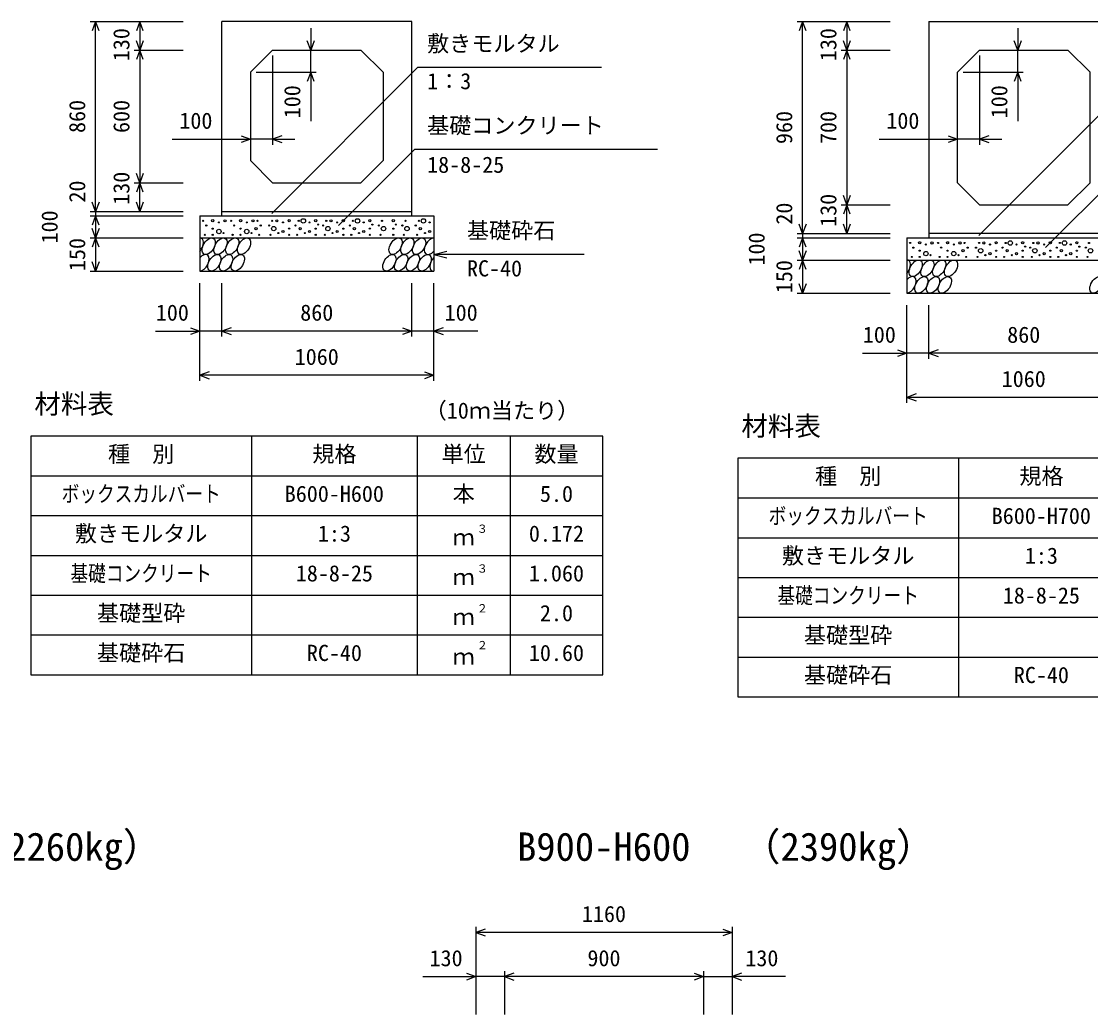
# Model space of a CAD drawing. Units: millimetres, scale not verified. Extents: x -25170 to 75630, y 0 to 35640.
# Drawn here: x 37253 to 42092, y 26947 to 31442 of the extents above; entities that cross this region are included whole.
import ezdxf
from ezdxf.enums import TextEntityAlignment as Align

# ---------------------------------------------------------------- set-up
doc = ezdxf.new("R2010")
doc.units = ezdxf.units.MM
doc.header["$LTSCALE"] = 60
for name, color, linetype, lineweight in [('DIM', 7, 'Continuous', 25), ('HATCH', 6, 'Continuous', 25), ('HYO', 3, 'Continuous', 25), ('HYO2', 4, 'Continuous', 25), ('OUTLINE', 3, 'Continuous', 25), ('TXT', 7, 'Continuous', 25)]:
    doc.layers.add(name, color=color, linetype=linetype, lineweight=lineweight)
doc.styles.add('ＭＳ ゴシック', font='')
doc.styles.get('ＭＳ ゴシック').set_extended_font_data('MS Gothic')

msp = doc.modelspace()

# ---------------------------------------------------------------- linework, layer by layer
at = {"layer": 'DIM'}
for p, q in [((37563.88, 31441.89), (37984.98, 31441.89)), ((37588.88, 31441.89), (37573.49, 31399.6)), ((37588.88, 30581.89), (37588.88, 31441.89)), ((37604.27, 31399.6), (37588.88, 31441.89)), ((37788.88, 31441.89), (37773.49, 31399.6)), ((37788.88, 31441.89), (37788.88, 31311.89)), ((37804.27, 31399.6), (37788.88, 31441.89)), ((38562.46, 31411.89), (38562.46, 31311.89)), ((40763.88, 31441.89), (41184.98, 31441.89)), ((40788.88, 31441.89), (40773.49, 31399.6)), ((40788.88, 30481.89), (40788.88, 31441.89)), ((40804.27, 31399.6), (40788.88, 31441.89)), ((40988.88, 31441.89), (40973.49, 31399.6)), ((40988.88, 31441.89), (40988.88, 31311.89)), ((41004.27, 31399.6), (40988.88, 31441.89)), ((41762.46, 31411.89), (41762.46, 31311.89)), ((37788.88, 31311.89), (37773.49, 31354.17)), ((37804.27, 31354.17), (37788.88, 31311.89)), ((38562.46, 31311.89), (38547.07, 31354.17)), ((38577.85, 31354.17), (38562.46, 31311.89)), ((40988.88, 31311.89), (40973.49, 31354.17)), ((41004.27, 31354.17), (40988.88, 31311.89)), ((41762.46, 31311.89), (41747.07, 31354.17)), ((41777.85, 31354.17), (41762.46, 31311.89)), ((37763.88, 31311.89), (37984.98, 31311.89)), ((37788.88, 31311.89), (37773.49, 31269.6)), ((37788.88, 31311.89), (37788.88, 30711.89)), ((37804.27, 31269.6), (37788.88, 31311.89)), ((38389.98, 31286.89), (38389.98, 30883.87)), ((38562.46, 31211.89), (38562.46, 31311.89)), ((40963.88, 31311.89), (41184.98, 31311.89)), ((40988.88, 31311.89), (40973.49, 31269.6)), ((40988.88, 31311.89), (40988.88, 30611.89)), ((41004.27, 31269.6), (40988.88, 31311.89)), ((41589.98, 31286.89), (41589.98, 30883.87)), ((41762.46, 31211.89), (41762.46, 31311.89)), ((38386.2, 30572.55), (39046.48, 31232.83)), ((39878.89, 31232.83), (39046.48, 31232.83)), ((38314.98, 31211.89), (38587.46, 31211.89)), ((38562.46, 31211.89), (38547.07, 31169.6)), ((38577.85, 31169.6), (38562.46, 31211.89)), ((38562.46, 31211.89), (38562.46, 30991.01)), ((41514.98, 31211.89), (41787.46, 31211.89)), ((41762.46, 31211.89), (41747.07, 31169.6)), ((41777.85, 31169.6), (41762.46, 31211.89)), ((41762.46, 31211.89), (41762.46, 30991.01)), ((41586.2, 30472.55), (42246.48, 31132.83)), ((37935.88, 30908.87), (38289.98, 30908.87)), ((38247.7, 30924.26), (38289.98, 30908.87)), ((38289.98, 30908.87), (38247.7, 30893.48)), ((38389.98, 30908.87), (38289.98, 30908.87)), ((38432.27, 30924.26), (38389.98, 30908.87)), ((38389.98, 30908.87), (38489.98, 30908.87)), ((38389.98, 30908.87), (38432.27, 30893.48)), ((41135.88, 30908.87), (41489.98, 30908.87)), ((41447.7, 30924.26), (41489.98, 30908.87)), ((41489.98, 30908.87), (41447.7, 30893.48)), ((41589.98, 30908.87), (41489.98, 30908.87)), ((41632.27, 30924.26), (41589.98, 30908.87)), ((41589.98, 30908.87), (41689.98, 30908.87)), ((41589.98, 30908.87), (41632.27, 30893.48)), ((38688.01, 30518.16), (39032.07, 30862.22)), ((40131.62, 30862.22), (39032.07, 30862.22)), ((37788.88, 30711.89), (37773.49, 30754.17)), ((37804.27, 30754.17), (37788.88, 30711.89)), ((41888.01, 30418.16), (42232.07, 30762.22)), ((37763.88, 30711.89), (37984.98, 30711.89)), ((37788.88, 30711.89), (37773.49, 30669.6)), ((37788.88, 30581.89), (37788.88, 30711.89)), ((37804.27, 30669.6), (37788.88, 30711.89)), ((40988.88, 30611.89), (40973.49, 30654.17)), ((41004.27, 30654.17), (40988.88, 30611.89)), ((37588.88, 30581.89), (37573.49, 30624.17)), ((37604.27, 30624.17), (37588.88, 30581.89)), ((37788.88, 30581.89), (37773.49, 30624.17)), ((37804.27, 30624.17), (37788.88, 30581.89)), ((40963.88, 30611.89), (41184.98, 30611.89)), ((40988.88, 30611.89), (40973.49, 30569.6)), ((40988.88, 30481.89), (40988.88, 30611.89)), ((41004.27, 30569.6), (40988.88, 30611.89)), ((37563.88, 30581.89), (37984.98, 30581.89)), ((37563.88, 30561.89), (37984.98, 30561.89)), ((37588.88, 30561.89), (37573.49, 30519.6)), ((37588.88, 30581.89), (37588.88, 30561.89)), ((37588.88, 30561.89), (37588.88, 30461.89)), ((37604.27, 30519.6), (37588.88, 30561.89)), ((37588.88, 30461.89), (37573.49, 30504.17)), ((37604.27, 30504.17), (37588.88, 30461.89)), ((40788.88, 30481.89), (40773.49, 30524.17)), ((40804.27, 30524.17), (40788.88, 30481.89)), ((40988.88, 30481.89), (40973.49, 30524.17)), ((41004.27, 30524.17), (40988.88, 30481.89)), ((37563.88, 30461.89), (37984.98, 30461.89)), ((37588.88, 30461.89), (37573.49, 30419.6)), ((37588.88, 30461.89), (37588.88, 30311.89)), ((37604.27, 30419.6), (37588.88, 30461.89)), ((40763.88, 30481.89), (41184.98, 30481.89)), ((40763.88, 30461.89), (41184.98, 30461.89)), ((40788.88, 30461.89), (40773.49, 30419.6)), ((40788.88, 30481.89), (40788.88, 30461.89)), ((40788.88, 30461.89), (40788.88, 30361.89)), ((40804.27, 30419.6), (40788.88, 30461.89)), ((39119.98, 30386.89), (39177.94, 30402.42)), ((40788.88, 30361.89), (40773.49, 30404.17)), ((40804.27, 30404.17), (40788.88, 30361.89)), ((37588.88, 30311.89), (37573.49, 30354.17)), ((37604.27, 30354.17), (37588.88, 30311.89)), ((39799.79, 30386.89), (39119.98, 30386.89)), ((39119.98, 30386.89), (39177.94, 30371.36)), ((40763.88, 30361.89), (41184.98, 30361.89)), ((40788.88, 30361.89), (40773.49, 30319.6)), ((40788.88, 30361.89), (40788.88, 30211.89)), ((40804.27, 30319.6), (40788.88, 30361.89)), ((37563.88, 30311.89), (37984.98, 30311.89)), ((38059.98, 29815.28), (38059.98, 30256.89)), ((38159.98, 30015.28), (38159.98, 30256.89)), ((39019.98, 30015.28), (39019.98, 30256.89)), ((39019.98, 30015.28), (39019.98, 30256.89)), ((39119.98, 29815.28), (39119.98, 30256.89)), ((40788.88, 30211.89), (40773.49, 30254.17)), ((40804.27, 30254.17), (40788.88, 30211.89)), ((40763.88, 30211.89), (41184.98, 30211.89)), ((41259.98, 29715.28), (41259.98, 30156.89)), ((41359.98, 29915.28), (41359.98, 30156.89)), ((38017.7, 30055.67), (38059.98, 30040.28)), ((38202.27, 30055.67), (38159.98, 30040.28)), ((38977.7, 30055.67), (39019.98, 30040.28)), ((39162.27, 30055.67), (39119.98, 30040.28)), ((37860.44, 30040.28), (38059.98, 30040.28)), ((38059.98, 30040.28), (38017.7, 30024.88)), ((38159.98, 30040.28), (38059.98, 30040.28)), ((39019.98, 30040.28), (38159.98, 30040.28)), ((38159.98, 30040.28), (38202.27, 30024.88)), ((39019.98, 30040.28), (38977.7, 30024.88)), ((39119.98, 30040.28), (39019.98, 30040.28)), ((39319.53, 30040.28), (39119.98, 30040.28)), ((39119.98, 30040.28), (39162.27, 30024.88)), ((41060.44, 29940.28), (41259.98, 29940.28)), ((41217.7, 29955.67), (41259.98, 29940.28)), ((41259.98, 29940.28), (41217.7, 29924.88)), ((41359.98, 29940.28), (41259.98, 29940.28)), ((41402.27, 29955.67), (41359.98, 29940.28)), ((42219.98, 29940.28), (41359.98, 29940.28)), ((41359.98, 29940.28), (41402.27, 29924.88)), ((38102.27, 29855.67), (38059.98, 29840.28)), ((39119.98, 29840.28), (38059.98, 29840.28)), ((38059.98, 29840.28), (38102.27, 29824.88)), ((39077.7, 29855.67), (39119.98, 29840.28)), ((39119.98, 29840.28), (39077.7, 29824.88)), ((41302.27, 29755.67), (41259.98, 29740.28)), ((42319.98, 29740.28), (41259.98, 29740.28)), ((41259.98, 29740.28), (41302.27, 29724.88)), ((39309.98, 27343.78), (39309.98, 26946.89)), ((39352.27, 27334.17), (39309.98, 27318.78)), ((40469.98, 27318.78), (39309.98, 27318.78)), ((39309.98, 27318.78), (39352.27, 27303.39)), ((40427.7, 27334.17), (40469.98, 27318.78)), ((40469.98, 27318.78), (40427.7, 27303.39)), ((40469.98, 27343.78), (40469.98, 26946.89)), ((39069.24, 27118.78), (39309.98, 27118.78)), ((39267.7, 27134.17), (39309.98, 27118.78)), ((39309.98, 27118.78), (39267.7, 27103.39)), ((39439.98, 27118.78), (39309.98, 27118.78)), ((39439.98, 27143.78), (39439.98, 26946.89)), ((39482.27, 27134.17), (39439.98, 27118.78)), ((40339.98, 27118.78), (39439.98, 27118.78)), ((39439.98, 27118.78), (39482.27, 27103.39)), ((40297.7, 27134.17), (40339.98, 27118.78)), ((40339.98, 27118.78), (40297.7, 27103.39)), ((40339.98, 27143.78), (40339.98, 26946.89)), ((40339.98, 27118.78), (40469.98, 27118.78)), ((40512.27, 27134.17), (40469.98, 27118.78)), ((40710.73, 27118.78), (40469.98, 27118.78)), ((40469.98, 27118.78), (40512.27, 27103.39))]:
    msp.add_line(p, q, dxfattribs=at)
at = {"layer": 'HATCH'}
for centre, radius in [((38075.95, 30539.07), 2.5), ((38118.84, 30539.94), 5), ((38174.92, 30539.07), 5), ((38202.05, 30539.07), 2.5), ((38244.95, 30539.94), 5), ((38301.02, 30539.07), 5), ((38322.05, 30539.07), 2.5), ((38387.91, 30539.07), 2.5), ((38408.94, 30539.07), 5), ((38465.01, 30539.94), 5), ((38507.91, 30539.07), 2.5), ((38528.94, 30539.07), 10), ((38585.01, 30539.94), 5), ((38633.13, 30539.07), 2.5), ((38654.16, 30539.07), 5), ((38710.24, 30539.94), 5), ((38753.13, 30539.07), 2.5), ((38774.16, 30539.07), 10), ((38830.24, 30539.94), 5), ((38885.06, 30539.07), 2.5), ((38936.34, 30539.94), 5), ((38991.16, 30539.07), 2.5), ((39051.56, 30539.07), 2.5), ((39072.59, 30539.07), 10), ((38089.97, 30518.05), 2.5), ((38118.84, 30504.05), 2.5), ((38146.88, 30490.92), 10), ((38146.88, 30532.06), 2.5), ((38216.07, 30518.05), 2.5), ((38244.95, 30504.05), 2.5), ((38272.99, 30490.92), 10), ((38272.99, 30532.06), 2.5), ((38315.04, 30504.05), 5), ((38336.07, 30518.05), 2.5), ((38373.89, 30518.05), 2.5), ((38394.92, 30504.05), 10), ((38436.98, 30490.92), 5), ((38436.98, 30532.06), 2.5), ((38465.01, 30504.05), 2.5), ((38493.89, 30518.05), 2.5), ((38514.92, 30504.05), 5), ((38556.98, 30490.92), 5), ((38556.98, 30532.06), 2.5), ((38585.01, 30504.05), 2.5), ((38596.35, 30522.37), 2.5), ((38619.11, 30518.05), 2.5), ((38640.14, 30504.05), 10), ((38682.2, 30490.92), 5), ((38682.2, 30532.06), 2.5), ((38710.24, 30504.05), 2.5), ((38739.11, 30518.05), 2.5), ((38760.14, 30504.05), 5), ((38802.2, 30490.92), 5), ((38802.2, 30532.06), 2.5), ((38830.24, 30504.05), 2.5), ((38841.58, 30522.37), 2.5), ((38871.04, 30518.05), 2.5), ((38892.07, 30504.05), 10), ((38936.34, 30504.05), 2.5), ((38947.68, 30522.37), 2.5), ((38977.14, 30518.05), 2.5), ((38998.17, 30504.05), 10), ((39037.54, 30518.05), 2.5), ((39058.57, 30504.05), 5), ((39100.63, 30490.92), 5), ((39100.63, 30532.06), 2.5), ((38082.96, 30476.04), 2.5), ((38118.84, 30476.04), 2.5), ((38167.91, 30483.91), 2.5), ((38209.06, 30476.04), 2.5), ((38244.95, 30476.04), 2.5), ((38294.01, 30483.91), 2.5), ((38329.06, 30476.04), 2.5), ((38380.9, 30476.04), 2.5), ((38415.95, 30483.91), 2.5), ((38465.01, 30476.04), 2.5), ((38500.9, 30476.04), 2.5), ((38535.95, 30483.91), 2.5), ((38585.01, 30476.04), 2.5), ((38626.12, 30476.04), 2.5), ((38661.17, 30483.91), 2.5), ((38710.24, 30476.04), 2.5), ((38746.12, 30476.04), 2.5), ((38781.17, 30483.91), 2.5), ((38830.24, 30476.04), 2.5), ((38878.05, 30476.04), 2.5), ((38936.34, 30476.04), 2.5), ((38984.15, 30476.04), 2.5), ((39044.55, 30476.04), 2.5), ((39079.6, 30483.91), 2.5), ((41275.95, 30439.07), 2.5), ((41318.84, 30439.94), 5), ((41374.92, 30439.07), 5), ((41402.05, 30439.07), 2.5), ((41444.95, 30439.94), 5), ((41501.02, 30439.07), 5), ((41522.05, 30439.07), 2.5), ((41587.91, 30439.07), 2.5), ((41608.94, 30439.07), 5), ((41665.01, 30439.94), 5), ((41707.91, 30439.07), 2.5), ((41728.94, 30439.07), 10), ((41785.01, 30439.94), 5), ((41833.13, 30439.07), 2.5), ((41854.16, 30439.07), 5), ((41910.24, 30439.94), 5), ((41953.13, 30439.07), 2.5), ((41974.16, 30439.07), 10), ((42030.24, 30439.94), 5), ((42085.06, 30439.07), 2.5), ((41289.97, 30418.05), 2.5), ((41318.84, 30404.05), 2.5), ((41346.88, 30390.92), 10), ((41346.88, 30432.06), 2.5), ((41416.07, 30418.05), 2.5), ((41444.95, 30404.05), 2.5), ((41472.99, 30390.92), 10), ((41472.99, 30432.06), 2.5), ((41515.04, 30404.05), 5), ((41536.07, 30418.05), 2.5), ((41573.89, 30418.05), 2.5), ((41594.92, 30404.05), 10), ((41636.98, 30390.92), 5), ((41636.98, 30432.06), 2.5), ((41665.01, 30404.05), 2.5), ((41693.89, 30418.05), 2.5), ((41714.92, 30404.05), 5), ((41756.98, 30390.92), 5), ((41756.98, 30432.06), 2.5), ((41785.01, 30404.05), 2.5), ((41796.35, 30422.37), 2.5), ((41819.11, 30418.05), 2.5), ((41840.14, 30404.05), 10), ((41882.2, 30390.92), 5), ((41882.2, 30432.06), 2.5), ((41910.24, 30404.05), 2.5), ((41939.11, 30418.05), 2.5), ((41960.14, 30404.05), 5), ((42002.2, 30390.92), 5), ((42002.2, 30432.06), 2.5), ((42030.24, 30404.05), 2.5), ((42041.58, 30422.37), 2.5), ((42071.04, 30418.05), 2.5), ((42092.07, 30404.05), 10), ((41282.96, 30376.04), 2.5), ((41318.84, 30376.04), 2.5), ((41367.91, 30383.91), 2.5), ((41409.06, 30376.04), 2.5), ((41444.95, 30376.04), 2.5), ((41494.01, 30383.91), 2.5), ((41529.06, 30376.04), 2.5), ((41580.9, 30376.04), 2.5), ((41615.95, 30383.91), 2.5), ((41665.01, 30376.04), 2.5), ((41700.9, 30376.04), 2.5), ((41735.95, 30383.91), 2.5), ((41785.01, 30376.04), 2.5), ((41826.12, 30376.04), 2.5), ((41861.17, 30383.91), 2.5), ((41910.24, 30376.04), 2.5), ((41946.12, 30376.04), 2.5), ((41981.17, 30383.91), 2.5), ((42030.24, 30376.04), 2.5), ((42078.05, 30376.04), 2.5)]:
    msp.add_circle(centre, radius, dxfattribs=at)
for centre, start_param, end_param in [((38047.62, 30424.37), 4.385593, 6.6745444), ((39106.12, 30424.37), 0.3357715, 4.4411806), ((38072.94, 30349.38), 3.5111464, 7.548991), ((39131.44, 30349.38), 1.2110787, 3.5658734), ((41247.62, 30324.37), 4.385593, 6.6745444), ((41272.94, 30249.38), 3.5111464, 7.548991)]:
    msp.add_ellipse(centre, major_axis=(21.81, 35.31), ratio=0.5792, start_param=start_param, end_param=end_param, dxfattribs=at)
for centre in [(38100.83, 30424.37), (38154.03, 30424.37), (38207.24, 30424.37), (38260.45, 30424.37), (38946.5, 30424.37), (38999.71, 30424.37), (39052.91, 30424.37), (38126.15, 30349.38), (38179.35, 30349.38), (38232.56, 30349.38), (38918.61, 30349.38), (38971.82, 30349.38), (39025.03, 30349.38), (39078.23, 30349.38), (41300.83, 30324.37), (41354.03, 30324.37), (41407.24, 30324.37), (41460.45, 30324.37), (41326.15, 30249.38), (41379.35, 30249.38), (41432.56, 30249.38), (42118.61, 30249.38)]:
    msp.add_ellipse(centre, major_axis=(21.81, 35.31), ratio=0.5792, dxfattribs=at)
at = {"layer": 'HYO'}
for p, q in [((39884.98, 29565.28), (37294.98, 29565.28)), ((37294.98, 29565.28), (37294.98, 28485.28)), ((38294.98, 29565.28), (38294.98, 28485.28)), ((39044.98, 29565.28), (39044.98, 28485.28)), ((39464.98, 29565.28), (39464.98, 28485.28)), ((39884.98, 28485.28), (39884.98, 29565.28)), ((43084.98, 29465.28), (40494.98, 29465.28)), ((40494.98, 29465.28), (40494.98, 28385.28)), ((41494.98, 29465.28), (41494.98, 28385.28)), ((37294.98, 29385.28), (39884.98, 29385.28)), ((40494.98, 29285.28), (43084.98, 29285.28)), ((37294.98, 28485.28), (39884.98, 28485.28)), ((40494.98, 28385.28), (43084.98, 28385.28))]:
    msp.add_line(p, q, dxfattribs=at)
at = {"layer": 'HYO2'}
for p, q in [((37294.98, 29205.28), (39884.98, 29205.28)), ((40494.98, 29105.28), (43084.98, 29105.28)), ((37294.98, 29025.28), (39884.98, 29025.28)), ((40494.98, 28925.28), (43084.98, 28925.28)), ((37294.98, 28845.28), (39884.98, 28845.28)), ((40494.98, 28745.28), (43084.98, 28745.28)), ((37294.98, 28665.28), (39884.98, 28665.28)), ((40494.98, 28565.28), (43084.98, 28565.28))]:
    msp.add_line(p, q, dxfattribs=at)
at = {"layer": 'OUTLINE'}
for p, q in [((39019.98, 31441.89), (38159.98, 31441.89)), ((38159.98, 30561.89), (38159.98, 31441.89)), ((39019.98, 30561.89), (39019.98, 31441.89)), ((41359.98, 31441.89), (42219.98, 31441.89)), ((41359.98, 31441.89), (41359.98, 30461.89)), ((38289.98, 31211.89), (38389.98, 31311.89)), ((38389.98, 31311.89), (38789.98, 31311.89)), ((38789.98, 31311.89), (38889.98, 31211.89)), ((41489.98, 31211.89), (41589.98, 31311.89)), ((41589.98, 31311.89), (41989.98, 31311.89)), ((42089.98, 31211.89), (41989.98, 31311.89)), ((38289.98, 31211.89), (38289.98, 30811.89)), ((38889.98, 31211.89), (38889.98, 30811.89)), ((41489.98, 30711.89), (41489.98, 31211.89)), ((42089.98, 30711.89), (42089.98, 31211.89)), ((38389.98, 30711.89), (38289.98, 30811.89)), ((38789.98, 30711.89), (38889.98, 30811.89)), ((38389.98, 30711.89), (38789.98, 30711.89)), ((41589.98, 30611.89), (41489.98, 30711.89)), ((42089.98, 30711.89), (41989.98, 30611.89)), ((41589.98, 30611.89), (41989.98, 30611.89)), ((38059.98, 30561.89), (38059.98, 30311.89)), ((38059.98, 30561.89), (39119.98, 30561.89)), ((38159.98, 30581.89), (39019.98, 30581.89)), ((39119.98, 30561.89), (39119.98, 30311.89)), ((38059.98, 30461.89), (39119.98, 30461.89)), ((41259.98, 30461.89), (41259.98, 30211.89)), ((41259.98, 30461.89), (42319.98, 30461.89)), ((42219.98, 30481.89), (41359.98, 30481.89)), ((41259.98, 30361.89), (42319.98, 30361.89)), ((38059.98, 30311.89), (39119.98, 30311.89)), ((41259.98, 30211.89), (42319.98, 30211.89))]:
    msp.add_line(p, q, dxfattribs=at)

# ---------------------------------------------------------------- texts
at = {"layer": 'DIM', "style": 'ＭＳ ゴシック'}
for s, p in [('130', (37763.88, 31261.89)), ('130', (40963.88, 31261.89)), ('100', (38537.46, 31003.39)), ('100', (41737.46, 31003.39)), ('860', (37563.88, 30936.89)), ('600', (37763.88, 30936.89)), ('960', (40763.88, 30886.89)), ('700', (40963.88, 30886.89)), ('130', (37763.88, 30611.89)), ('20', (37563.88, 30621.96)), ('130', (40963.88, 30511.89)), ('20', (40763.88, 30521.96)), ('100', (37438.88, 30436.89)), ('150', (37563.88, 30311.89)), ('100', (40638.88, 30336.89)), ('150', (40763.88, 30211.89))]:
    msp.add_text(s, height=73.31, rotation=90, dxfattribs=at).set_placement(p, align=Align.BOTTOM_LEFT)
for s, p in [('敷きモルタル', (39089.33, 31282.83)), ('1：3', (39089.33, 31112.72)), ('100', (37967.84, 30933.87)), ('100', (41167.84, 30933.87)), ('基礎コンクリート', (39089.33, 30912.22)), ('18-8-25', (39089.33, 30734.59)), ('基礎砕石', (39269.72, 30436.89)), ('RC-40', (39269.72, 30265.51)), ('100', (37861.34, 30065.28)), ('860', (38514.98, 30065.28)), ('100', (39168.62, 30065.28)), ('100', (41061.34, 29965.28)), ('860', (41714.98, 29965.28)), ('1060', (38489.98, 29865.28)), ('1060', (41689.98, 29765.28)), ('1160', (39789.98, 27343.78)), ('130', (39100.34, 27143.78)), ('900', (39814.98, 27143.78)), ('130', (40529.62, 27143.78))]:
    msp.add_text(s, height=73.31, dxfattribs=at).set_placement(p, align=Align.BOTTOM_LEFT)
at = {"layer": 'TXT', "style": 'ＭＳ ゴシック'}
for s, height, p in [('材料表', 87.98, (37311.65, 29640.28)), ('（10ｍ当たり）', 73.31, (39078.31, 29621.94)), ('材料表', 87.98, (40511.65, 29540.28)), ('種\u3000別', 73.31, (37644.98, 29425.28)), ('規格', 73.31, (38569.98, 29425.28)), ('単位', 73.31, (39154.98, 29425.28)), ('数量', 73.31, (39574.98, 29425.28)), ('種\u3000別', 73.31, (40844.98, 29325.28)), ('規格', 73.31, (41769.98, 29325.28)), ('B600-H600', 73.31, (38444.98, 29245.28)), ('本', 73.31, (39204.98, 29245.28)), ('5.0', 73.31, (39599.98, 29245.28)), ('B600-H700', 73.31, (41644.98, 29145.28)), ('敷きモルタル', 73.31, (37494.98, 29065.28)), ('1:3', 73.31, (38594.98, 29065.28)), ('３', 36.66, (39314.22, 29115.89)), ('0.172', 73.31, (39549.98, 29065.28)), ('ｍ', 73.31, (39204.98, 29048.61)), ('敷きモルタル', 73.31, (40694.98, 28965.28)), ('1:3', 73.31, (41794.98, 28965.28)), ('18-8-25', 73.31, (38494.98, 28885.28)), ('ｍ', 73.31, (39204.98, 28868.61)), ('３', 36.66, (39314.22, 28935.89)), ('1.060', 73.31, (39549.98, 28885.28)), ('18-8-25', 73.31, (41694.98, 28785.28)), ('基礎型砕', 73.31, (37594.98, 28705.28)), ('２', 36.66, (39314.22, 28755.89)), ('2.0', 73.31, (39599.98, 28705.28)), ('ｍ', 73.31, (39204.98, 28688.61)), ('基礎型砕', 73.31, (40794.98, 28605.28)), ('基礎砕石', 73.31, (37594.98, 28525.28)), ('RC-40', 73.31, (38544.98, 28525.28)), ('２', 36.66, (39314.22, 28589.22)), ('10.60', 73.31, (39549.98, 28525.28)), ('ｍ', 73.31, (39204.98, 28508.61)), ('基礎砕石', 73.31, (40794.98, 28425.28)), ('RC-40', 73.31, (41744.98, 28425.28)), ('（2260kg）', 128.3, (37013.57, 27604.39)), ('（2390kg）', 128.3, (40513.57, 27604.39)), ('B900-H600', 128.3, (39496.23, 27604.39))]:
    msp.add_text(s, height=height, dxfattribs=at).set_placement(p, align=Align.BOTTOM_LEFT)
at = {"layer": 'TXT', "style": 'ＭＳ ゴシック', "width": 0.8}
for s, p in [('ボックスカルバート', (37434.98, 29245.28)), ('ボックスカルバート', (40634.98, 29145.28)), ('基礎コンクリート', (37474.98, 28885.28)), ('基礎コンクリート', (40674.98, 28785.28))]:
    msp.add_text(s, height=73.31, dxfattribs=at).set_placement(p, align=Align.BOTTOM_LEFT)

doc.saveas('drawing.dxf')
